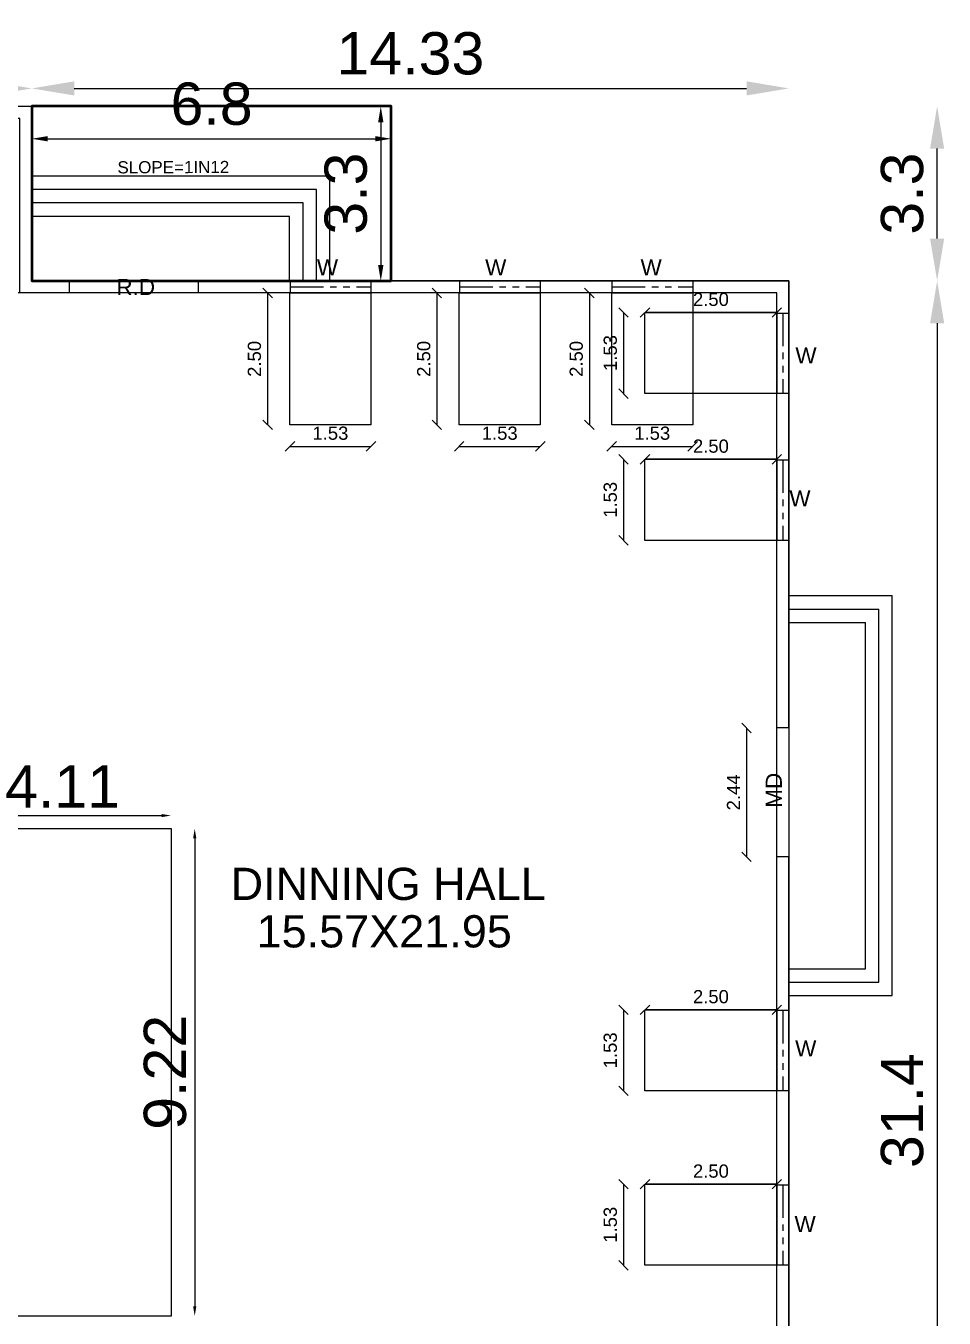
# Model space of a CAD drawing. Header units: metres. Extents: x 0 to 184, y 0 to 104.
# Drawn here: x 10.95 to 28.33, y 45.07 to 69.52 of the extents above; entities that cross this region are included whole.
import ezdxf

# ---------------------------------------------------------------- set-up
doc = ezdxf.new("R2010")
doc.units = ezdxf.units.M
doc.linetypes.add('PHANTOM2', pattern=[1.25, 0.625, -0.125, 0.125, -0.125, 0.125, -0.125])
doc.layers.add('BLK_1_DA_RAMP_1', color=7, linetype='Continuous', lineweight=50)
for name, color, linetype in [('BLK_1_FLR_0_BLT_UP_AREA', 1, 'Continuous'), ('BLK_1_FLR_0_CARPET_AREA', 117, 'Continuous'), ('BLK_1_FLR_0_EXIT_WIDTH_DOOR', 2, 'Continuous'), ('BLK_1_FLR_0_REGULAR_ROOM_1', 117, 'Continuous'), ('BLK_1_FLR_0_ROOM_1_LIGHT_VENTILATION_1', 140, 'Continuous')]:
    doc.layers.add(name, color=color, linetype=linetype)
doc.styles.get("Standard").update_dxf_attribs({"font": 'arial.ttf', "height": 0.35})
doc.dimstyles.new('ISO-25', dxfattribs={"dimtxt": 0.8, "dimasz": 0.8, "dimexe": 1.25, "dimexo": 0.625, "dimgap": 0.25, "dimtad": 1, "dimdsep": 46, "dimtxsty": 'Standard', "dimcen": 2.5, "dimse1": 1, "dimse2": 1, "dimadec": 0, "dimazin": 0, "dimtfac": 1, "dimtmove": 0, "dimatfit": 3, "dimfxl": 0, "dimarcsym": 0})
doc.dimstyles.new('SAR', dxfattribs={"dimtxt": 0.25, "dimasz": 0.18, "dimexe": 0.18, "dimexo": 0.0625, "dimgap": 0.12, "dimtad": 1, "dimzin": 0, "dimdsep": 46, "dimtxsty": 'Standard', "dimblk": 'OBLIQUE', "dimcen": 0.09, "dimse1": 1, "dimse2": 1, "dimadec": 0, "dimazin": 0, "dimtfac": 1, "dimtofl": 0, "dimtmove": 0, "dimatfit": 3, "dimldrblk": 'OBLIQUE', "dimfxl": 0, "dimtolj": 1, "dimtzin": 0, "dimarcsym": 0})

# ---------------------------------------------------------------- blocks, each defined once
blk = doc.blocks.new('_Oblique')
at = {"color": 0, "linetype": 'ByBlock', "lineweight": -2}
blk.add_line((-0.5, -0.5), (0.5, 0.5), dxfattribs=at)
blk = doc.blocks.new('*D2')
at = {"layer": 'BLK_1_FLR_0_ROOM_1_LIGHT_VENTILATION_1', "color": 0, "lineweight": -2}
blk.add_line((15.526, 64.468), (15.526, 61.972), dxfattribs=at)
at = {"layer": 'Defpoints', "color": 0}
for p in [(15.949, 64.468), (15.526, 61.972), (15.949, 61.972)]:
    blk.add_point(p, dxfattribs=at)
at = {"layer": 'BLK_1_FLR_0_ROOM_1_LIGHT_VENTILATION_1', "color": 0, "lineweight": -2, "xscale": 0.18, "yscale": 0.18, "zscale": 0.18}
for p, rotation in [((15.526, 64.468), 90), ((15.526, 61.972), 270)]:
    blk.add_blockref('_Oblique', p, dxfattribs=dict(at, rotation=rotation))
at = {"layer": 'BLK_1_FLR_0_ROOM_1_LIGHT_VENTILATION_1', "color": 0, "insert": (15.278, 63.22), "char_height": 0.25, "attachment_point": 5, "rotation": 90}
blk.add_mtext('\\A1;2.50', dxfattribs=at)
blk = doc.blocks.new('*D3')
at = {"layer": 'BLK_1_FLR_0_ROOM_1_LIGHT_VENTILATION_1', "color": 0, "lineweight": -2}
blk.add_line((15.949, 61.565), (17.482, 61.565), dxfattribs=at)
at = {"layer": 'Defpoints', "color": 0}
for p in [(15.949, 61.972), (17.482, 61.972), (17.482, 61.565)]:
    blk.add_point(p, dxfattribs=at)
at = {"layer": 'BLK_1_FLR_0_ROOM_1_LIGHT_VENTILATION_1', "color": 0, "lineweight": -2, "xscale": 0.18, "yscale": 0.18, "zscale": 0.18, "rotation": 180}
blk.add_blockref('_Oblique', (15.949, 61.565), dxfattribs=at)
at = {"layer": 'BLK_1_FLR_0_ROOM_1_LIGHT_VENTILATION_1', "color": 0, "lineweight": -2, "xscale": 0.18, "yscale": 0.18, "zscale": 0.18}
blk.add_blockref('_Oblique', (17.482, 61.565), dxfattribs=at)
at = {"layer": 'BLK_1_FLR_0_ROOM_1_LIGHT_VENTILATION_1', "color": 0, "insert": (16.715, 61.813), "char_height": 0.25, "attachment_point": 5}
blk.add_mtext('\\A1;1.53', dxfattribs=at)
blk = doc.blocks.new('*D4')
at = {"layer": 'BLK_1_FLR_0_ROOM_1_LIGHT_VENTILATION_1', "color": 0, "lineweight": -2}
blk.add_line((18.73, 64.468), (18.73, 61.972), dxfattribs=at)
at = {"layer": 'Defpoints', "color": 0}
for p in [(19.152, 64.468), (18.73, 61.972), (19.152, 61.972)]:
    blk.add_point(p, dxfattribs=at)
at = {"layer": 'BLK_1_FLR_0_ROOM_1_LIGHT_VENTILATION_1', "color": 0, "lineweight": -2, "xscale": 0.18, "yscale": 0.18, "zscale": 0.18}
for p, rotation in [((18.73, 64.468), 90), ((18.73, 61.972), 270)]:
    blk.add_blockref('_Oblique', p, dxfattribs=dict(at, rotation=rotation))
at = {"layer": 'BLK_1_FLR_0_ROOM_1_LIGHT_VENTILATION_1', "color": 0, "insert": (18.482, 63.22), "char_height": 0.25, "attachment_point": 5, "rotation": 90}
blk.add_mtext('\\A1;2.50', dxfattribs=at)
blk = doc.blocks.new('*D5')
at = {"layer": 'BLK_1_FLR_0_ROOM_1_LIGHT_VENTILATION_1', "color": 0, "lineweight": -2}
blk.add_line((19.152, 61.565), (20.686, 61.565), dxfattribs=at)
at = {"layer": 'Defpoints', "color": 0}
for p in [(19.152, 61.972), (20.686, 61.972), (20.686, 61.565)]:
    blk.add_point(p, dxfattribs=at)
at = {"layer": 'BLK_1_FLR_0_ROOM_1_LIGHT_VENTILATION_1', "color": 0, "lineweight": -2, "xscale": 0.18, "yscale": 0.18, "zscale": 0.18, "rotation": 180}
blk.add_blockref('_Oblique', (19.152, 61.565), dxfattribs=at)
at = {"layer": 'BLK_1_FLR_0_ROOM_1_LIGHT_VENTILATION_1', "color": 0, "lineweight": -2, "xscale": 0.18, "yscale": 0.18, "zscale": 0.18}
blk.add_blockref('_Oblique', (20.686, 61.565), dxfattribs=at)
at = {"layer": 'BLK_1_FLR_0_ROOM_1_LIGHT_VENTILATION_1', "color": 0, "insert": (19.919, 61.813), "char_height": 0.25, "attachment_point": 5}
blk.add_mtext('\\A1;1.53', dxfattribs=at)
blk = doc.blocks.new('*D6')
at = {"layer": 'BLK_1_FLR_0_ROOM_1_LIGHT_VENTILATION_1', "color": 0, "lineweight": -2}
blk.add_line((21.615, 64.468), (21.615, 61.972), dxfattribs=at)
at = {"layer": 'Defpoints', "color": 0}
for p in [(22.038, 64.468), (21.615, 61.972), (22.038, 61.972)]:
    blk.add_point(p, dxfattribs=at)
at = {"layer": 'BLK_1_FLR_0_ROOM_1_LIGHT_VENTILATION_1', "color": 0, "lineweight": -2, "xscale": 0.18, "yscale": 0.18, "zscale": 0.18}
for p, rotation in [((21.615, 64.468), 90), ((21.615, 61.972), 270)]:
    blk.add_blockref('_Oblique', p, dxfattribs=dict(at, rotation=rotation))
at = {"layer": 'BLK_1_FLR_0_ROOM_1_LIGHT_VENTILATION_1', "color": 0, "insert": (21.368, 63.22), "char_height": 0.25, "attachment_point": 5, "rotation": 90}
blk.add_mtext('\\A1;2.50', dxfattribs=at)
blk = doc.blocks.new('*D7')
at = {"layer": 'BLK_1_FLR_0_ROOM_1_LIGHT_VENTILATION_1', "color": 0, "lineweight": -2}
blk.add_line((22.038, 61.565), (23.571, 61.565), dxfattribs=at)
at = {"layer": 'Defpoints', "color": 0}
for p in [(22.038, 61.972), (23.571, 61.972), (23.571, 61.565)]:
    blk.add_point(p, dxfattribs=at)
at = {"layer": 'BLK_1_FLR_0_ROOM_1_LIGHT_VENTILATION_1', "color": 0, "lineweight": -2, "xscale": 0.18, "yscale": 0.18, "zscale": 0.18, "rotation": 180}
blk.add_blockref('_Oblique', (22.038, 61.565), dxfattribs=at)
at = {"layer": 'BLK_1_FLR_0_ROOM_1_LIGHT_VENTILATION_1', "color": 0, "lineweight": -2, "xscale": 0.18, "yscale": 0.18, "zscale": 0.18}
blk.add_blockref('_Oblique', (23.571, 61.565), dxfattribs=at)
at = {"layer": 'BLK_1_FLR_0_ROOM_1_LIGHT_VENTILATION_1', "color": 0, "insert": (22.805, 61.813), "char_height": 0.25, "attachment_point": 5}
blk.add_mtext('\\A1;1.53', dxfattribs=at)
blk = doc.blocks.new('*D8')
at = {"layer": 'BLK_1_FLR_0_ROOM_1_LIGHT_VENTILATION_1', "color": 0, "lineweight": -2}
blk.add_line((25.163, 64.098), (22.668, 64.098), dxfattribs=at)
at = {"layer": 'Defpoints', "color": 0}
for p in [(22.668, 64.098), (22.668, 64.098), (25.163, 64.098)]:
    blk.add_point(p, dxfattribs=at)
at = {"layer": 'BLK_1_FLR_0_ROOM_1_LIGHT_VENTILATION_1', "color": 0, "lineweight": -2, "xscale": 0.18, "yscale": 0.18, "zscale": 0.18, "rotation": 180}
blk.add_blockref('_Oblique', (22.668, 64.098), dxfattribs=at)
at = {"layer": 'BLK_1_FLR_0_ROOM_1_LIGHT_VENTILATION_1', "color": 0, "lineweight": -2, "xscale": 0.18, "yscale": 0.18, "zscale": 0.18}
blk.add_blockref('_Oblique', (25.163, 64.098), dxfattribs=at)
at = {"layer": 'BLK_1_FLR_0_ROOM_1_LIGHT_VENTILATION_1', "color": 0, "insert": (23.915, 64.345), "char_height": 0.25, "attachment_point": 5}
blk.add_mtext('\\A1;2.50', dxfattribs=at)
blk = doc.blocks.new('*D9')
at = {"layer": 'BLK_1_FLR_0_ROOM_1_LIGHT_VENTILATION_1', "color": 0, "lineweight": -2}
blk.add_line((22.26, 64.098), (22.26, 62.564), dxfattribs=at)
at = {"layer": 'Defpoints', "color": 0}
for p in [(22.668, 64.098), (22.26, 62.564), (22.668, 62.564)]:
    blk.add_point(p, dxfattribs=at)
at = {"layer": 'BLK_1_FLR_0_ROOM_1_LIGHT_VENTILATION_1', "color": 0, "lineweight": -2, "xscale": 0.18, "yscale": 0.18, "zscale": 0.18}
for p, rotation in [((22.26, 64.098), 90), ((22.26, 62.564), 270)]:
    blk.add_blockref('_Oblique', p, dxfattribs=dict(at, rotation=rotation))
at = {"layer": 'BLK_1_FLR_0_ROOM_1_LIGHT_VENTILATION_1', "color": 0, "insert": (22.012, 63.331), "char_height": 0.25, "attachment_point": 5, "rotation": 90}
blk.add_mtext('\\A1;1.53', dxfattribs=at)
blk = doc.blocks.new('*D10')
at = {"layer": 'BLK_1_FLR_0_ROOM_1_LIGHT_VENTILATION_1', "color": 0, "lineweight": -2}
blk.add_line((25.163, 61.32), (22.668, 61.32), dxfattribs=at)
at = {"layer": 'Defpoints', "color": 0}
for p in [(22.668, 61.32), (22.668, 61.32), (25.163, 61.32)]:
    blk.add_point(p, dxfattribs=at)
at = {"layer": 'BLK_1_FLR_0_ROOM_1_LIGHT_VENTILATION_1', "color": 0, "lineweight": -2, "xscale": 0.18, "yscale": 0.18, "zscale": 0.18, "rotation": 180}
blk.add_blockref('_Oblique', (22.668, 61.32), dxfattribs=at)
at = {"layer": 'BLK_1_FLR_0_ROOM_1_LIGHT_VENTILATION_1', "color": 0, "lineweight": -2, "xscale": 0.18, "yscale": 0.18, "zscale": 0.18}
blk.add_blockref('_Oblique', (25.163, 61.32), dxfattribs=at)
at = {"layer": 'BLK_1_FLR_0_ROOM_1_LIGHT_VENTILATION_1', "color": 0, "insert": (23.915, 61.568), "char_height": 0.25, "attachment_point": 5}
blk.add_mtext('\\A1;2.50', dxfattribs=at)
blk = doc.blocks.new('*D11')
at = {"layer": 'BLK_1_FLR_0_ROOM_1_LIGHT_VENTILATION_1', "color": 0, "lineweight": -2}
blk.add_line((22.26, 61.32), (22.26, 59.787), dxfattribs=at)
at = {"layer": 'Defpoints', "color": 0}
for p in [(22.668, 61.32), (22.26, 59.787), (22.668, 59.787)]:
    blk.add_point(p, dxfattribs=at)
at = {"layer": 'BLK_1_FLR_0_ROOM_1_LIGHT_VENTILATION_1', "color": 0, "lineweight": -2, "xscale": 0.18, "yscale": 0.18, "zscale": 0.18}
for p, rotation in [((22.26, 61.32), 90), ((22.26, 59.787), 270)]:
    blk.add_blockref('_Oblique', p, dxfattribs=dict(at, rotation=rotation))
at = {"layer": 'BLK_1_FLR_0_ROOM_1_LIGHT_VENTILATION_1', "color": 0, "insert": (22.012, 60.554), "char_height": 0.25, "attachment_point": 5, "rotation": 90}
blk.add_mtext('\\A1;1.53', dxfattribs=at)
blk = doc.blocks.new('*D12')
at = {"layer": 'BLK_1_FLR_0_ROOM_1_LIGHT_VENTILATION_1', "color": 0, "lineweight": -2}
blk.add_line((25.163, 50.906), (22.668, 50.906), dxfattribs=at)
at = {"layer": 'Defpoints', "color": 0}
for p in [(22.668, 50.906), (22.668, 50.906), (25.163, 50.906)]:
    blk.add_point(p, dxfattribs=at)
at = {"layer": 'BLK_1_FLR_0_ROOM_1_LIGHT_VENTILATION_1', "color": 0, "lineweight": -2, "xscale": 0.18, "yscale": 0.18, "zscale": 0.18, "rotation": 180}
blk.add_blockref('_Oblique', (22.668, 50.906), dxfattribs=at)
at = {"layer": 'BLK_1_FLR_0_ROOM_1_LIGHT_VENTILATION_1', "color": 0, "lineweight": -2, "xscale": 0.18, "yscale": 0.18, "zscale": 0.18}
blk.add_blockref('_Oblique', (25.163, 50.906), dxfattribs=at)
at = {"layer": 'BLK_1_FLR_0_ROOM_1_LIGHT_VENTILATION_1', "color": 0, "insert": (23.915, 51.153), "char_height": 0.25, "attachment_point": 5}
blk.add_mtext('\\A1;2.50', dxfattribs=at)
blk = doc.blocks.new('*D13')
at = {"layer": 'BLK_1_FLR_0_ROOM_1_LIGHT_VENTILATION_1', "color": 0, "lineweight": -2}
blk.add_line((22.26, 50.906), (22.26, 49.372), dxfattribs=at)
at = {"layer": 'Defpoints', "color": 0}
for p in [(22.668, 50.906), (22.26, 49.372), (22.668, 49.372)]:
    blk.add_point(p, dxfattribs=at)
at = {"layer": 'BLK_1_FLR_0_ROOM_1_LIGHT_VENTILATION_1', "color": 0, "lineweight": -2, "xscale": 0.18, "yscale": 0.18, "zscale": 0.18}
for p, rotation in [((22.26, 50.906), 90), ((22.26, 49.372), 270)]:
    blk.add_blockref('_Oblique', p, dxfattribs=dict(at, rotation=rotation))
at = {"layer": 'BLK_1_FLR_0_ROOM_1_LIGHT_VENTILATION_1', "color": 0, "insert": (22.012, 50.139), "char_height": 0.25, "attachment_point": 5, "rotation": 90}
blk.add_mtext('\\A1;1.53', dxfattribs=at)
blk = doc.blocks.new('*D14')
at = {"layer": 'BLK_1_FLR_0_ROOM_1_LIGHT_VENTILATION_1', "color": 0, "lineweight": -2}
blk.add_line((25.163, 47.606), (22.668, 47.606), dxfattribs=at)
at = {"layer": 'Defpoints', "color": 0}
for p in [(22.668, 47.606), (22.668, 47.606), (25.163, 47.606)]:
    blk.add_point(p, dxfattribs=at)
at = {"layer": 'BLK_1_FLR_0_ROOM_1_LIGHT_VENTILATION_1', "color": 0, "lineweight": -2, "xscale": 0.18, "yscale": 0.18, "zscale": 0.18, "rotation": 180}
blk.add_blockref('_Oblique', (22.668, 47.606), dxfattribs=at)
at = {"layer": 'BLK_1_FLR_0_ROOM_1_LIGHT_VENTILATION_1', "color": 0, "lineweight": -2, "xscale": 0.18, "yscale": 0.18, "zscale": 0.18}
blk.add_blockref('_Oblique', (25.163, 47.606), dxfattribs=at)
at = {"layer": 'BLK_1_FLR_0_ROOM_1_LIGHT_VENTILATION_1', "color": 0, "insert": (23.915, 47.853), "char_height": 0.25, "attachment_point": 5}
blk.add_mtext('\\A1;2.50', dxfattribs=at)
blk = doc.blocks.new('*D15')
at = {"layer": 'BLK_1_FLR_0_ROOM_1_LIGHT_VENTILATION_1', "color": 0, "lineweight": -2}
blk.add_line((22.26, 47.606), (22.26, 46.072), dxfattribs=at)
at = {"layer": 'Defpoints', "color": 0}
for p in [(22.668, 47.606), (22.26, 46.072), (22.668, 46.072)]:
    blk.add_point(p, dxfattribs=at)
at = {"layer": 'BLK_1_FLR_0_ROOM_1_LIGHT_VENTILATION_1', "color": 0, "lineweight": -2, "xscale": 0.18, "yscale": 0.18, "zscale": 0.18}
for p, rotation in [((22.26, 47.606), 90), ((22.26, 46.072), 270)]:
    blk.add_blockref('_Oblique', p, dxfattribs=dict(at, rotation=rotation))
at = {"layer": 'BLK_1_FLR_0_ROOM_1_LIGHT_VENTILATION_1', "color": 0, "insert": (22.012, 46.839), "char_height": 0.25, "attachment_point": 5, "rotation": 90}
blk.add_mtext('\\A1;1.53', dxfattribs=at)
blk = doc.blocks.new('*D28')
at = {"layer": 'BLK_1_FLR_0_EXIT_WIDTH_DOOR', "color": 0, "lineweight": -2}
blk.add_line((24.589, 56.237), (24.589, 53.799), dxfattribs=at)
at = {"layer": 'Defpoints', "color": 0}
for p in [(25.163, 56.237), (24.589, 53.799), (25.163, 53.799)]:
    blk.add_point(p, dxfattribs=at)
at = {"layer": 'BLK_1_FLR_0_EXIT_WIDTH_DOOR', "color": 0, "lineweight": -2, "xscale": 0.18, "yscale": 0.18, "zscale": 0.18}
for p, rotation in [((24.589, 56.237), 90), ((24.589, 53.799), 270)]:
    blk.add_blockref('_Oblique', p, dxfattribs=dict(at, rotation=rotation))
at = {"layer": 'BLK_1_FLR_0_EXIT_WIDTH_DOOR', "color": 0, "insert": (24.343, 55.018), "char_height": 0.25, "attachment_point": 5, "rotation": 90}
blk.add_mtext('\\A1;2.44', dxfattribs=at)
blk = doc.blocks.new('*D98')
at = {"layer": 'BLK_1_DA_RAMP_1', "color": 0, "lineweight": -3}
blk.add_line((11.366, 67.385), (17.566, 67.385), dxfattribs=at)
at = {"layer": 'BLK_1_DA_RAMP_1', "color": 0}
for points in [[(11.366, 67.435), (11.366, 67.335), (11.066, 67.385)], [(17.566, 67.435), (17.566, 67.335), (17.866, 67.385)]]:
    blk.add_solid(points, dxfattribs=at)
at = {"layer": 'Defpoints', "color": 0}
for p in [(11.066, 67.998), (17.866, 67.998), (17.866, 67.385)]:
    blk.add_point(p, dxfattribs=at)
at = {"layer": 'BLK_1_DA_RAMP_1', "color": 0, "insert": (14.466, 68.043), "char_height": 0.8, "attachment_point": 5}
blk.add_mtext('6.8', dxfattribs=at)
blk = doc.blocks.new('*D90')
at = {"layer": 'BLK_1_DA_RAMP_1', "color": 2, "lineweight": -3}
blk.add_line((17.668, 67.698), (17.668, 64.996), dxfattribs=at)
at = {"layer": 'BLK_1_DA_RAMP_1', "color": 2}
for points in [[(17.618, 67.698), (17.718, 67.698), (17.668, 67.998)], [(17.618, 64.996), (17.718, 64.996), (17.668, 64.696)]]:
    blk.add_solid(points, dxfattribs=at)
at = {"layer": 'Defpoints', "color": 0}
for p in [(17.866, 67.998), (17.668, 64.696), (17.866, 64.696)]:
    blk.add_point(p, dxfattribs=at)
at = {"layer": 'BLK_1_DA_RAMP_1', "color": 2, "insert": (17.009, 66.347), "char_height": 0.8, "attachment_point": 5, "rotation": 90}
blk.add_mtext('3.3', dxfattribs=at)
blk = doc.blocks.new('*D102')
at = {"color": 0, "lineweight": -2}
blk.add_line((5.821, 68.337), (10.266, 68.337), dxfattribs=at)
at = {"color": 0}
for points in [[(5.821, 68.471), (5.821, 68.204), (5.021, 68.337)], [(10.266, 68.471), (10.266, 68.204), (11.066, 68.337)]]:
    blk.add_solid(points, dxfattribs=at)
at = {"layer": 'Defpoints', "color": 0}
for p in [(11.066, 68.337), (5.021, 67.998), (11.066, 67.998)]:
    blk.add_point(p, dxfattribs=at)
at = {"color": 0, "insert": (8.043, 68.996), "char_height": 0.8, "attachment_point": 5}
blk.add_mtext('6.05', dxfattribs=at)
blk = doc.blocks.new('*D104')
at = {"color": 0, "lineweight": -2}
blk.add_line((11.866, 68.337), (24.591, 68.337), dxfattribs=at)
at = {"color": 0}
for points in [[(11.866, 68.471), (11.866, 68.204), (11.066, 68.337)], [(24.591, 68.471), (24.591, 68.204), (25.391, 68.337)]]:
    blk.add_solid(points, dxfattribs=at)
at = {"layer": 'Defpoints', "color": 0}
for p in [(25.391, 68.337), (11.066, 64.696), (25.391, 64.696)]:
    blk.add_point(p, dxfattribs=at)
at = {"color": 0, "insert": (18.229, 68.996), "char_height": 0.8, "attachment_point": 5}
blk.add_mtext('14.33', dxfattribs=at)
blk = doc.blocks.new('*D105')
at = {"color": 0, "lineweight": -2}
blk.add_line((28.196, 63.896), (28.196, 34.101), dxfattribs=at)
at = {"color": 0}
for points in [[(28.062, 63.896), (28.329, 63.896), (28.196, 64.696)], [(28.062, 34.101), (28.329, 34.101), (28.196, 33.301)]]:
    blk.add_solid(points, dxfattribs=at)
at = {"layer": 'Defpoints', "color": 0}
for p in [(25.391, 64.696), (25.391, 33.301), (28.196, 33.301)]:
    blk.add_point(p, dxfattribs=at)
at = {"color": 0, "insert": (27.537, 48.999), "char_height": 0.8, "attachment_point": 5, "rotation": 90}
blk.add_mtext('31.4', dxfattribs=at)
blk = doc.blocks.new('*D106')
at = {"color": 0, "lineweight": -2}
blk.add_line((28.196, 65.496), (28.196, 67.198), dxfattribs=at)
at = {"color": 0}
for points in [[(28.062, 67.198), (28.329, 67.198), (28.196, 67.998)], [(28.062, 65.496), (28.329, 65.496), (28.196, 64.696)]]:
    blk.add_solid(points, dxfattribs=at)
at = {"layer": 'Defpoints', "color": 0}
for p in [(17.866, 67.998), (28.196, 67.998), (17.866, 64.696)]:
    blk.add_point(p, dxfattribs=at)
at = {"color": 0, "insert": (27.537, 66.347), "char_height": 0.8, "attachment_point": 5, "rotation": 90}
blk.add_mtext('3.3', dxfattribs=at)
blk = doc.blocks.new('*D118')
at = {"layer": 'BLK_1_FLR_0_ROOM_1_LIGHT_VENTILATION_1', "color": 232, "lineweight": -2}
blk.add_line((9.773, 54.581), (13.52, 54.581), dxfattribs=at)
at = {"layer": 'BLK_1_FLR_0_ROOM_1_LIGHT_VENTILATION_1', "color": 232}
for points in [[(9.773, 54.611), (9.773, 54.551), (9.593, 54.581)], [(13.52, 54.611), (13.52, 54.551), (13.7, 54.581)]]:
    blk.add_solid(points, dxfattribs=at)
at = {"layer": 'Defpoints', "color": 0}
for p in [(13.7, 54.581), (9.593, 54.333), (13.7, 54.333)]:
    blk.add_point(p, dxfattribs=at)
at = {"layer": 'BLK_1_FLR_0_ROOM_1_LIGHT_VENTILATION_1', "color": 232, "insert": (11.646, 55.133), "char_height": 0.8, "attachment_point": 5}
blk.add_mtext('4.11', dxfattribs=at)
blk = doc.blocks.new('*D94')
at = {"layer": 'BLK_1_FLR_0_ROOM_1_LIGHT_VENTILATION_1', "color": 232, "lineweight": -2}
blk.add_line((14.147, 54.153), (14.147, 45.293), dxfattribs=at)
at = {"layer": 'BLK_1_FLR_0_ROOM_1_LIGHT_VENTILATION_1', "color": 232}
for points in [[(14.117, 54.153), (14.177, 54.153), (14.147, 54.333)], [(14.117, 45.293), (14.177, 45.293), (14.147, 45.113)]]:
    blk.add_solid(points, dxfattribs=at)
at = {"layer": 'Defpoints', "color": 0}
for p in [(13.7, 54.333), (13.7, 45.113), (14.147, 45.113)]:
    blk.add_point(p, dxfattribs=at)
at = {"layer": 'BLK_1_FLR_0_ROOM_1_LIGHT_VENTILATION_1', "color": 232, "insert": (13.588, 49.723), "char_height": 0.8, "attachment_point": 5, "rotation": 90}
blk.add_mtext('9.22', dxfattribs=at)

msp = doc.modelspace()

# ---------------------------------------------------------------- linework, layer by layer
at = {"color": 7, "lineweight": 25}
for p, q in [((5.0206, 67.99824), (11.0658, 67.99824)), ((11.0658, 67.99824), (11.0658, 64.69624)), ((16.70445, 66.67744), (11.0658, 66.67744)), ((16.70445, 64.69624), (16.70445, 66.67744)), ((16.45045, 66.42344), (11.0658, 66.42344)), ((16.45045, 64.69624), (16.45045, 66.42344)), ((16.19645, 66.16944), (11.0658, 66.16944)), ((16.19645, 64.69624), (16.19645, 66.16944)), ((15.94245, 65.91544), (11.0658, 65.91544)), ((15.94245, 64.69624), (15.94245, 65.91544)), ((11.77763, 64.69624), (11.0658, 64.69624)), ((11.77763, 64.46764), (11.77763, 64.69624)), ((25.3914, 64.69624), (14.21603, 64.69624)), ((14.21603, 64.46764), (14.21603, 64.69624)), ((15.95784, 64.46764), (15.95784, 64.69624)), ((17.48184, 64.69624), (17.48184, 64.46764)), ((19.16155, 64.46838), (19.16155, 64.69698)), ((20.68555, 64.69698), (20.68555, 64.46838)), ((22.04726, 64.46838), (22.04726, 64.69698)), ((23.57126, 64.69698), (23.57126, 64.46838)), ((25.3914, 56.23702), (25.3914, 64.69624)), ((11.77763, 64.46764), (10.8372, 64.46764)), ((25.1628, 64.46764), (14.21603, 64.46764)), ((25.1628, 56.23702), (25.1628, 64.46764)), ((25.1628, 64.08826), (25.3914, 64.08826)), ((25.3914, 62.56426), (25.1628, 62.56426)), ((25.1628, 61.31095), (25.3914, 61.31095)), ((25.3914, 59.78695), (25.1628, 59.78695)), ((25.3914, 58.74213), (27.3472, 58.74213)), ((27.3472, 51.17391), (27.3472, 58.74213)), ((25.3914, 58.48813), (27.0932, 58.48813)), ((27.0932, 51.42791), (27.0932, 58.48813)), ((25.3914, 58.23413), (26.8392, 58.23413)), ((26.8392, 51.68191), (26.8392, 58.23413)), ((25.3914, 56.23804), (25.1628, 56.23804)), ((25.1628, 42.52143), (25.1628, 53.79862)), ((25.3914, 53.79862), (25.1628, 53.79862)), ((25.3914, 39.62583), (25.3914, 53.79862)), ((25.3914, 51.68191), (26.8392, 51.68191)), ((25.3914, 51.42791), (27.0932, 51.42791)), ((25.3914, 51.17391), (27.3472, 51.17391)), ((25.1628, 50.89625), (25.3914, 50.89625)), ((25.3914, 49.37225), (25.1628, 49.37225)), ((25.1628, 47.59649), (25.3914, 47.59649)), ((25.3914, 46.07249), (25.1628, 46.07249))]:
    msp.add_line(p, q, dxfattribs=at)
at = {"color": 7, "linetype": 'PHANTOM2', "lineweight": 25}
for p, q in [((15.95784, 64.58194), (17.48184, 64.58194)), ((19.16155, 64.58268), (20.68555, 64.58268)), ((22.04726, 64.58268), (23.57126, 64.58268)), ((25.2771, 64.08826), (25.2771, 62.56426)), ((25.2771, 61.31095), (25.2771, 59.78695)), ((25.2771, 50.89625), (25.2771, 49.37225)), ((25.2771, 47.59649), (25.2771, 46.07249))]:
    msp.add_line(p, q, dxfattribs=at)
at = {"layer": 'BLK_1_DA_RAMP_1', "color": 1}
msp.add_lwpolyline([(17.8658, 64.69624), (17.8658, 67.99824), (11.0658, 67.99824), (11.0658, 64.69624)], close=True, dxfattribs=at)
at = {"layer": 'BLK_1_FLR_0_BLT_UP_AREA', "color": 11}
msp.add_lwpolyline([(3.8776, 34.26704), (3.8776, 64.69624), (5.0206, 64.69624), (5.0206, 67.99824), (11.0658, 67.99824), (11.0658, 64.69624), (25.3914, 64.69624), (25.3914, 33.30123), (23.1054, 33.30123), (23.1054, 34.26704), (3.8776, 34.26704)], dxfattribs=at)
at = {"layer": 'BLK_1_FLR_0_CARPET_AREA', "color": 11}
msp.add_lwpolyline([(25.1628, 42.52143), (25.1628, 64.46764), (10.8372, 64.46764), (10.8372, 67.76964), (5.2492, 67.76964), (5.2492, 64.46764), (4.1062, 64.46764), (4.1062, 51.28504), (6.6208, 51.28504), (6.6208, 51.05644), (4.1062, 51.05644), (4.1062, 42.52143)], dxfattribs=at)
at = {"layer": 'BLK_1_FLR_0_REGULAR_ROOM_1', "color": 2}
msp.add_lwpolyline([(25.1628, 64.46764), (9.5926, 64.46764), (9.5926, 42.52143), (25.1628, 42.52143)], close=True, dxfattribs=at)
at = {"layer": 'BLK_1_FLR_0_ROOM_1_LIGHT_VENTILATION_1', "color": 232}
for points in [[(15.94851, 64.46764), (17.48184, 64.46764), (17.48184, 61.97237), (15.94851, 61.97237)], [(19.15222, 64.46764), (20.68555, 64.46764), (20.68555, 61.97237), (19.15222, 61.97237)], [(22.03792, 64.46764), (23.57126, 64.46764), (23.57126, 61.97237), (22.03792, 61.97237)], [(25.1628, 64.09759), (25.1628, 62.56426), (22.66752, 62.56426), (22.66752, 64.09759)], [(25.1628, 61.32029), (25.1628, 59.78695), (22.66752, 59.78695), (22.66752, 61.32029)], [(9.5926, 54.33304), (13.70025, 54.33304), (13.70025, 45.11284), (9.5926, 45.11284)], [(25.1628, 50.90559), (25.1628, 49.37225), (22.66752, 49.37225), (22.66752, 50.90559)], [(25.1628, 47.60582), (25.1628, 46.07249), (22.66752, 46.07249), (22.66752, 47.60582)]]:
    msp.add_lwpolyline(points, close=True, dxfattribs=at)

# ---------------------------------------------------------------- texts
at = {"color": 7, "lineweight": 25}
for s, height, p in [('W', 0.3048, (16.45811, 64.79949)), ('W', 0.3048, (19.64314, 64.79949)), ('W', 0.3048, (22.58361, 64.79949)), ('R.D', 0.3048, (12.66409, 64.4267)), ('W', 0.3048, (25.51355, 63.13301)), ('W', 0.3048, (25.39906, 60.43015)), ('DINNING HALL', 0.6096, (14.82705, 52.98326)), ('15.57X21.95', 0.6096, (15.3183, 52.086)), ('W', 0.3048, (25.50895, 50.02317)), ('W', 0.3048, (25.49713, 46.70014))]:
    msp.add_text(s, height=height, dxfattribs=at).set_placement(p)
msp.add_text('MD', height=0.3048, rotation=90, dxfattribs=at).set_placement((25.25718, 54.7279))
at = {"layer": 'BLK_1_DA_RAMP_1', "color": 1, "insert": (12.68473, 66.72603), "char_height": 0.23, "width": 2.4108282, "attachment_point": 7, "rotation": 0.19461}
msp.add_mtext('SLOPE=1IN12', dxfattribs=at)

# ---------------------------------------------------------------- dimensions: what is measured, and where the dimension line sits
for base, p1, p2, picture, middle in [((11.0658, 68.33722), (5.0206, 67.99824), (11.0658, 67.99824), '*D102', (8.0432, 68.99568)), ((25.3914, 68.33722), (11.0658, 64.69624), (25.3914, 64.69624), '*D104', (18.2286, 68.99595))]:
    dim = msp.add_linear_dim(base=base, p1=p1, p2=p2, dimstyle='ISO-25')
    dim.commit()
    dim.dimension.update_dxf_attribs({"geometry": picture, "text_midpoint": middle})
for base, p1, p2, picture, middle in [((28.19554, 67.99824), (17.8658, 64.69624), (17.8658, 67.99824), '*D106', (27.53681, 66.34724)), ((28.19554, 33.30123), (25.3914, 64.69624), (25.3914, 33.30123), '*D105', (27.53681, 48.99874))]:
    dim = msp.add_linear_dim(base=base, p1=p1, p2=p2, angle=90, dimstyle='ISO-25')
    dim.commit()
    dim.dimension.update_dxf_attribs({"geometry": picture, "text_midpoint": middle})
at = {"layer": 'BLK_1_DA_RAMP_1', "color": 1}
dim = msp.add_linear_dim(base=(17.8658, 67.38496), p1=(11.0658, 67.99824), p2=(17.8658, 67.99824), dimstyle='ISO-25', override={"dimtxt": 0.3, "dimasz": 0.3, "dimgap": 0.25, "dimdsep": 46, "dimse1": 1, "dimse2": 1, "dimfxl": 12, "dimfxlon": 1, "dimlwd": 65533, "dimarcsym": 2}, dxfattribs=at)
dim.commit()
dim.dimension.update_dxf_attribs({"geometry": '*D98', "text_midpoint": (14.4658, 68.04342)})
at = {"layer": 'BLK_1_DA_RAMP_1', "color": 2}
dim = msp.add_linear_dim(base=(17.66795, 64.69624), p1=(17.8658, 67.99824), p2=(17.8658, 64.69624), angle=90, dimstyle='ISO-25', override={"dimtxt": 0.3, "dimasz": 0.3, "dimgap": 0.25, "dimdsep": 46, "dimse1": 1, "dimse2": 1, "dimclrd": 2, "dimclrt": 2, "dimfxl": 12, "dimfxlon": 1, "dimlwd": 65533, "dimarcsym": 2}, dxfattribs=at)
dim.commit()
dim.dimension.update_dxf_attribs({"geometry": '*D90', "text_midpoint": (17.00922, 66.34724)})
at = {"layer": 'BLK_1_FLR_0_EXIT_WIDTH_DOOR', "color": 2}
dim = msp.add_linear_dim(base=(24.58885, 53.79862), p1=(25.1628, 56.23702), p2=(25.1628, 53.79862), angle=90, dimstyle='SAR', override={"dimpost": '\\X', "dimfxl": 0.018, "dimfxlon": 1, "dimarcsym": 1}, dxfattribs=at)
dim.commit()
dim.dimension.update_dxf_attribs({"geometry": '*D28', "text_midpoint": (24.34334, 55.01782)})
at = {"layer": 'BLK_1_FLR_0_ROOM_1_LIGHT_VENTILATION_1', "color": 232}
for p1, p2, distance, picture, middle in [((15.94851, 64.46764), (15.94851, 61.97237), -0.42265, '*D2', (15.27821, 63.22001)), ((19.15222, 64.46764), (19.15222, 61.97237), -0.42265, '*D4', (18.48192, 63.22001)), ((22.03792, 64.46764), (22.03792, 61.97237), -0.42265, '*D6', (21.36763, 63.22001)), ((25.1628, 64.09759), (22.66752, 64.09759), 0, '*D8', (23.91516, 64.34524)), ((22.66752, 64.09759), (22.66752, 62.56426), -0.40732, '*D9', (22.01247, 63.33093)), ((15.94851, 61.97237), (17.48184, 61.97237), -0.40732, '*D3', (16.71518, 61.81278)), ((19.15222, 61.97237), (20.68555, 61.97237), -0.40732, '*D5', (19.91889, 61.81278)), ((22.03792, 61.97237), (23.57126, 61.97237), -0.40732, '*D7', (22.80459, 61.81278)), ((25.1628, 61.32029), (22.66752, 61.32029), 0, '*D10', (23.91516, 61.56793)), ((22.66752, 61.32029), (22.66752, 59.78695), -0.40732, '*D11', (22.01247, 60.55362)), ((25.1628, 50.90559), (22.66752, 50.90559), 0, '*D12', (23.91516, 51.15323)), ((22.66752, 50.90559), (22.66752, 49.37225), -0.40732, '*D13', (22.01247, 50.13892)), ((25.1628, 47.60582), (22.66752, 47.60582), 0, '*D14', (23.91516, 47.85346)), ((22.66752, 47.60582), (22.66752, 46.07249), -0.40732, '*D15', (22.01247, 46.83915))]:
    dim = msp.add_aligned_dim(p1=p1, p2=p2, distance=distance, dimstyle='SAR', override={"dimpost": '\\X', "dimfxl": 0.018, "dimfxlon": 1, "dimarcsym": 1}, dxfattribs=at)
    dim.commit()
    dim.dimension.update_dxf_attribs({"geometry": picture, "text_midpoint": middle})
dim = msp.add_linear_dim(base=(13.70025, 54.58148), p1=(9.5926, 54.33304), p2=(13.70025, 54.33304), dimstyle='ISO-25', override={"dimtxt": 0.25, "dimasz": 0.18, "dimgap": 0.15, "dimclrd": 232, "dimclrt": 232, "dimfxl": 0.1, "dimfxlon": 1, "dimarcsym": 1}, dxfattribs=at)
dim.commit()
dim.dimension.update_dxf_attribs({"geometry": '*D118', "text_midpoint": (11.64642, 55.13311)})
dim = msp.add_linear_dim(base=(14.14695, 45.11284), p1=(13.70025, 54.33304), p2=(13.70025, 45.11284), angle=90, dimstyle='ISO-25', override={"dimtxt": 0.25, "dimasz": 0.18, "dimgap": 0.15, "dimclrd": 232, "dimclrt": 232, "dimfxl": 0.1, "dimfxlon": 1, "dimarcsym": 1}, dxfattribs=at)
dim.commit()
dim.dimension.update_dxf_attribs({"geometry": '*D94', "text_midpoint": (13.58849, 49.72294)})

doc.saveas('drawing.dxf')
